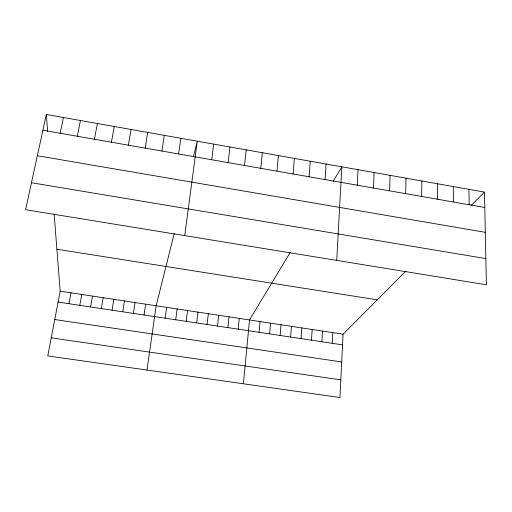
<?xml version="1.0" encoding="UTF-8"?>
<svg xmlns="http://www.w3.org/2000/svg" width="512" height="512" viewBox="0 0 512 512"><rect width="100%" height="100%" fill="white"/><g stroke="black" fill="none" stroke-linecap="round" stroke-linejoin="round"><path stroke-width="0.77" d="M437.562 199.232L437.619 183.782M421.658 196.448L421.85 180.992M405.683 193.658L406.003 178.182M389.632 190.854L390.08 175.36M373.498 188.032L374.08 172.525M357.286 185.197L358.003 169.677M405.939 271.014L343.072 334.189L339.93 397.536L47.782 355.923L60.186 291.181L54.125 213.971M332.224 343.309L332.806 332.627M336.723 260.397L341.843 166.816L333.101 181.325M321.869 341.754L322.509 331.059M325.107 179.571L326.086 164.026M311.482 340.186L312.179 329.491M301.069 338.624L301.818 327.917M309.139 176.781L310.259 161.222M290.618 337.05L291.424 326.336M280.134 335.475L280.992 324.749M293.101 173.978L294.349 158.406M269.619 333.894L270.534 323.162M276.979 171.162L278.368 155.571M259.066 332.307L260.045 321.562M243.398 383.789L249.517 319.962L290.214 252.461M260.781 168.326L262.31 152.73M238.182 329.165L239.27 318.406M244.506 165.485L246.17 149.869M227.846 327.61L228.992 316.845M217.485 326.048L218.682 315.277M207.085 324.486L208.339 313.702M228.154 162.624L229.958 146.995M196.659 322.918L197.971 312.128M211.725 159.757L213.664 144.109M186.195 321.344L187.565 310.547M184.717 235.629L197.293 141.21L193.37 156.909M175.699 319.77L177.126 308.96M165.178 318.182L166.662 307.366M178.618 153.965L180.845 138.298M146.982 370.054L156.16 305.773L174.214 233.549M144.026 315.002L145.626 304.173M161.939 151.053L164.314 135.366M133.402 313.402L135.066 302.566M122.739 311.802L124.467 300.954M145.184 148.122L147.706 132.422M112.051 310.195L113.837 299.334M101.325 308.582L103.168 297.715M128.346 145.178L131.014 129.466M90.573 306.963L92.474 296.09M111.424 142.221L114.24 126.496M79.776 305.338L81.741 294.458M68.954 303.712L70.982 292.826M94.413 139.251L97.389 123.514M77.325 136.262L80.448 120.512M60.154 133.261L63.43 117.498M46.323 114.464L25.6 209.696L486.4 284.787L484.48 192.083L46.323 114.464L47.654 131.443M471.078 205.549L484.48 192.083M51.245 337.843L340.806 379.859M54.752 319.533L341.696 361.952M58.093 302.08L342.541 344.858M60.186 291.181L343.072 334.189M56.896 249.235L377.242 299.846M31.469 182.733L485.856 258.598M37.344 155.731L485.312 232.326M42.893 130.24L484.8 207.488M468.934 189.331L469.126 204.749M453.312 186.566L453.382 201.997"/></g></svg>
